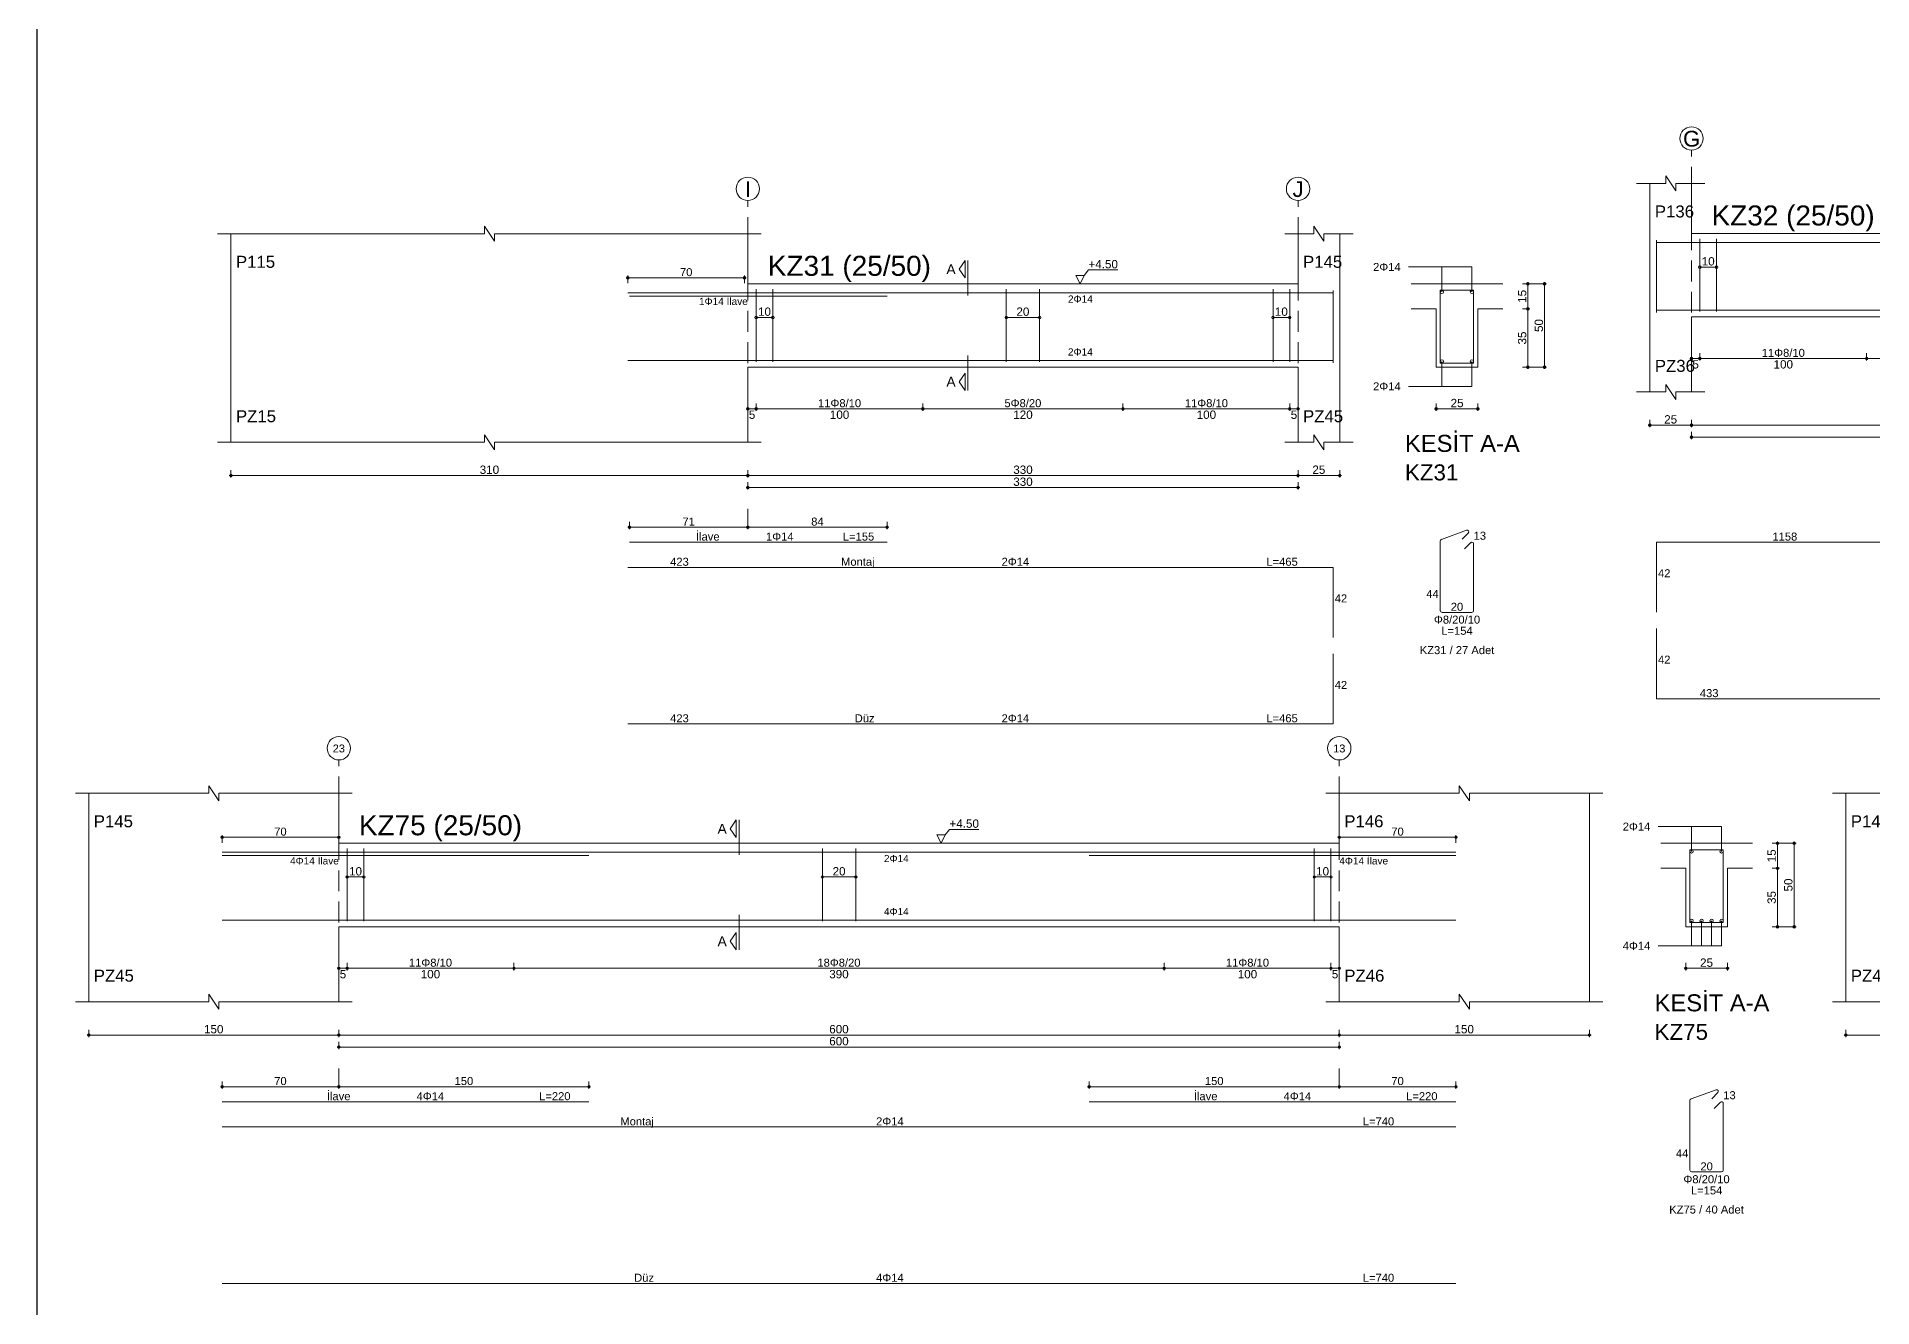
# Model space of a CAD drawing. Header units: millimetres. Extents: x 2232 to 85269, y -3593 to 5869.
# Drawn here: x 18641 to 20292, y -2585 to -1442 of the extents above; entities that cross this region are included whole.
import ezdxf

# ---------------------------------------------------------------- set-up
doc = ezdxf.new("R2010")
doc.units = ezdxf.units.MM
doc.linetypes.add('DASHDOT2', pattern=[12.7, 6.35, -3.175, 0, -3.175])
doc.linetypes.add('DASHED4', pattern=[18.75, 12.5, -6.25])
doc.layers.add('aks', color=251, linetype='DASHDOT2', lineweight=35)
for name, color, linetype in [('Donatı Topl. Uzun. Yazısı', 7, 'Continuous'), ('Donatı Uz. Yazısı', 7, 'Continuous'), ('Donatı Yazısı', 7, 'Continuous'), ('Donatı Çizgisi', 7, 'Continuous'), ('Kiriş', 7, 'Continuous'), ('Standart', 7, 'Continuous'), ('Ölçülendirme', 7, 'Continuous')]:
    doc.layers.add(name, color=color, linetype=linetype)
doc.styles.add('arial_1_18', font='arial.ttf', dxfattribs={"height": 0.2})

# ---------------------------------------------------------------- blocks, each defined once
blk = doc.blocks.new('IDE212Entity7294')
at = {"layer": 'aks', "color": 30, "linetype": 'DASHED4', "lineweight": 5}
for points in [[(19129.5, 2016.8), (19129.5, 2151.8)], [(19459.5, 2016.8), (19459.5, 2151.8)], [(19129.5, 1955.8), (19129.5, 1966.8)]]:
    blk.add_lwpolyline(points, dxfattribs=at)
at = {"layer": 'aks', "color": 1, "linetype": 'Continuous', "lineweight": 5}
for centre in [(19129.5, 2158.8), (19459.5, 2158.8)]:
    blk.add_circle(centre, 7, dxfattribs=at)
at = {"layer": 'Donatı Çizgisi', "color": 5, "linetype": 'Continuous', "lineweight": 5}
for points in [[(19057.5, 2096.4), (19480.5, 2096.4)], [(19058.5, 2094.4), (19213, 2094.4)], [(19134.5, 2055), (19134.5, 2098.6)], [(19144.5, 2055), (19144.5, 2098.6)], [(19284.5, 2055), (19284.5, 2098.6)], [(19304.5, 2055), (19304.5, 2098.6)], [(19444.5, 2055), (19444.5, 2098.6)], [(19454.5, 2055), (19454.5, 2098.6)], [(19480.5, 2054.4), (19480.5, 2097.8)], [(19544.8, 2054.3), (19544.8, 2097.9)], [(19544.8, 2097.9), (19564.8, 2097.9)], [(19564.8, 2054.3), (19564.8, 2097.9)], [(19057.5, 2055.8), (19480.5, 2055.8)], [(19544.8, 2054.3), (19564.8, 2054.3)], [(19545.5, 1948.5), (19560.5, 1954)], [(19558, 1948.7), (19561.6, 1952.3)], [(19058.5, 1946.8), (19213, 1946.8)], [(19544.8, 1905.7), (19544.8, 1947.6)], [(19559.3, 1942.8), (19563.1, 1946.6)], [(19564.8, 1905.7), (19564.8, 1945.8)], [(19057.5, 1931.7), (19480.5, 1931.7)], [(19480.5, 1889.7), (19480.5, 1931.7)], [(19545.9, 1904.7), (19563.8, 1904.7)], [(19480.5, 1837.8), (19480.5, 1879.9)], [(19057.5, 1837.8), (19480.5, 1837.8)]]:
    blk.add_lwpolyline(points, dxfattribs=at)
for centre in [(19545.8, 2096.9), (19563.8, 2096.9), (19545.8, 2055.3), (19563.8, 2055.3)]:
    blk.add_circle(centre, 1, dxfattribs=at)
for centre, start, end in [((19560.9, 1953), 315, 110), ((19545.9, 1947.6), 110, 180), ((19563.8, 1945.8), 0, 135), ((19545.9, 1905.7), 180, 270), ((19563.8, 1905.7), 270, 0)]:
    blk.add_arc(centre, 1.02, start, end, dxfattribs=at)
at = {"layer": 'Kiriş', "color": 1, "linetype": 'Continuous', "lineweight": 5}
for points in [[(18971.5, 2131.8), (18971.5, 2136.3)], [(18977.5, 2127.3), (18971.5, 2136.3)], [(19469, 2131.8), (19469, 2136.3)], [(19475, 2127.3), (19469, 2136.3)], [(18811.5, 2131.8), (18971.5, 2131.8)], [(18819.5, 2006.8), (18819.5, 2131.8)], [(18977.5, 2127.3), (18977.5, 2131.8)], [(18977.5, 2131.8), (19137.5, 2131.8)], [(19129.5, 2101.8), (19129.5, 2131.8)], [(19451.5, 2131.8), (19469, 2131.8)], [(19459.5, 2101.8), (19459.5, 2131.8)], [(19475, 2131.8), (19492.5, 2131.8)], [(19475, 2127.3), (19475, 2131.8)], [(19484.5, 2006.8), (19484.5, 2131.8)], [(19129.5, 2101.8), (19459.5, 2101.8)], [(19527.3, 2101.8), (19582.3, 2101.8)], [(19527.3, 2086.8), (19542.3, 2086.8)], [(19542.3, 2051.8), (19542.3, 2086.8)], [(19567.3, 2086.8), (19582.3, 2086.8)], [(19567.3, 2051.8), (19567.3, 2086.8)], [(19129.5, 2051.8), (19459.5, 2051.8)], [(19129.5, 2006.8), (19129.5, 2051.8)], [(19459.5, 2006.8), (19459.5, 2051.8)], [(19542.3, 2051.8), (19567.3, 2051.8)], [(18811.5, 2006.8), (18971.5, 2006.8)], [(18977.5, 2002.3), (18971.5, 2011.3)], [(18971.5, 2006.8), (18971.5, 2011.3)], [(18977.5, 2006.8), (19137.5, 2006.8)], [(18977.5, 2002.3), (18977.5, 2006.8)], [(19451.5, 2006.8), (19469, 2006.8)], [(19475, 2002.3), (19469, 2011.3)], [(19469, 2006.8), (19469, 2011.3)], [(19475, 2006.8), (19492.5, 2006.8)], [(19475, 2002.3), (19475, 2006.8)]]:
    blk.add_lwpolyline(points, dxfattribs=at)
at = {"layer": 'Ölçülendirme', "color": 1, "linetype": 'Continuous', "lineweight": 5}
for points in [[(19256.3, 2110.6), (19259.8, 2115.8)], [(19259.8, 2105.3), (19259.8, 2115.8)], [(19261.5, 2094.8), (19261.5, 2115.8)], [(19056.5, 2105.4), (19128.5, 2105.4)], [(19057.5, 2102.2), (19057.5, 2106.7)], [(19127.5, 2102.2), (19127.5, 2106.7)], [(19259.8, 2105.3), (19256.3, 2110.6)], [(19328.8, 2101.8), (19326.3, 2106.8)], [(19326.3, 2106.8), (19331.3, 2106.8)], [(19331.3, 2106.8), (19328.8, 2101.8)], [(19331.3, 2106.8), (19333.8, 2110.1)], [(19333.8, 2110.1), (19351.4, 2110.1)], [(19525.8, 2111.9), (19563.8, 2111.9)], [(19545.8, 2096.9), (19545.8, 2111.9)], [(19563.8, 2096.9), (19563.8, 2111.9)], [(19597.3, 2050.8), (19597.3, 2102.8)], [(19607.3, 2050.8), (19607.3, 2102.8)], [(19328.8, 2101.8), (19328.8, 2101.8)], [(19594.1, 2101.8), (19608.6, 2101.8)], [(19134.5, 2081.6), (19144.5, 2081.6)], [(19284.5, 2081.6), (19304.5, 2081.6)], [(19444.5, 2081.6), (19454.5, 2081.6)], [(19594.1, 2086.8), (19598.6, 2086.8)], [(19261.5, 2037.8), (19261.5, 2058.8)], [(19256.3, 2043.1), (19259.8, 2048.3)], [(19259.8, 2037.8), (19259.8, 2048.3)], [(19545.8, 2040.3), (19545.8, 2055.3)], [(19563.8, 2040.3), (19563.8, 2055.3)], [(19594.1, 2051.8), (19608.6, 2051.8)], [(19259.8, 2037.8), (19256.3, 2043.1)], [(19525.8, 2040.3), (19563.8, 2040.3)], [(19128.5, 2026.8), (19460.5, 2026.8)], [(19129.5, 2025.6), (19129.5, 2030.1)], [(19134.5, 2025.6), (19134.5, 2030.1)], [(19234.5, 2025.6), (19234.5, 2030.1)], [(19354.5, 2025.6), (19354.5, 2030.1)], [(19454.5, 2025.6), (19454.5, 2030.1)], [(19459.5, 2025.6), (19459.5, 2030.1)], [(19541.3, 2026.8), (19568.3, 2026.8)], [(19542.3, 2025.6), (19542.3, 2030.1)], [(19567.3, 2025.6), (19567.3, 2030.1)], [(18818.5, 1986.8), (19485.5, 1986.8)], [(18819.5, 1985.6), (18819.5, 1990.1)], [(19129.5, 1985.6), (19129.5, 1990.1)], [(19129.5, 1978.4), (19129.5, 1982.9)], [(19459.5, 1985.6), (19459.5, 1990.1)], [(19459.5, 1978.4), (19459.5, 1982.9)], [(19484.5, 1985.6), (19484.5, 1990.1)], [(19128.5, 1979.6), (19460.5, 1979.6)], [(19057.5, 1955.8), (19130.5, 1955.8)], [(19058.5, 1954.6), (19058.5, 1959.1)], [(19128.5, 1955.8), (19214, 1955.8)], [(19129.5, 1954.6), (19129.5, 1959.1)], [(19129.5, 1954.6), (19129.5, 1959.1)], [(19213, 1954.6), (19213, 1959.1)]]:
    blk.add_lwpolyline(points, dxfattribs=at)
for centre in [(19057.5, 2105.4), (19127.5, 2105.4), (19597.3, 2101.8), (19607.3, 2101.8), (19134.5, 2081.6), (19144.5, 2081.6), (19284.5, 2081.6), (19304.5, 2081.6), (19444.5, 2081.6), (19454.5, 2081.6), (19597.3, 2086.8), (19597.3, 2051.8), (19607.3, 2051.8), (19129.5, 2026.8), (19134.5, 2026.8), (19134.5, 2026.8), (19234.5, 2026.8), (19234.5, 2026.8), (19354.5, 2026.8), (19354.5, 2026.8), (19454.5, 2026.8), (19454.5, 2026.8), (19459.5, 2026.8), (19542.3, 2026.8), (19567.3, 2026.8), (18819.5, 1986.8), (19129.5, 1986.8), (19129.5, 1986.8), (19459.5, 1986.8), (19459.5, 1986.8), (19484.5, 1986.8), (19129.5, 1979.6), (19459.5, 1979.6), (19058.5, 1955.8), (19129.5, 1955.8), (19129.5, 1955.8), (19213, 1955.8)]:
    blk.add_circle(centre, 0.75, dxfattribs=at)
at = {"layer": 'aks', "color": 1, "linetype": 'Continuous', "lineweight": 5, "style": 'arial_1_18'}
for s, p in [('I', (19127.7, 2153.9)), ('J', (19456.2, 2153.9))]:
    blk.add_text(s, height=9.45, dxfattribs=at).set_placement(p)
at = {"layer": 'Donatı Topl. Uzun. Yazısı', "color": 1, "linetype": 'Continuous', "lineweight": 5, "style": 'arial_1_18'}
for s, p in [('L=155', (19186.5, 1947.8)), ('L=465', (19440.5, 1932.7)), ('L=154', (19545.4, 1891.3)), ('L=465', (19440.5, 1838.8))]:
    blk.add_text(s, height=4.8, dxfattribs=at).set_placement(p)
at = {"layer": 'Donatı Uz. Yazısı', "color": 1, "linetype": 'Continuous', "lineweight": 5, "style": 'arial_1_18'}
for s, p in [('13', (19564.8, 1948.3)), ('423', (19082.9, 1932.7)), ('44', (19536.4, 1913.4)), ('42', (19481.5, 1910.7)), ('20', (19551.1, 1905.7)), ('42', (19481.5, 1858.8)), ('423', (19082.9, 1838.8))]:
    blk.add_text(s, height=4.8, dxfattribs=at).set_placement(p)
at = {"layer": 'Donatı Yazısı', "color": 5, "linetype": 'Continuous', "lineweight": 5, "style": 'arial_1_18'}
for s, height, p in [('2Φ14', 4.8, (19504.5, 2109.5)), ('1Φ14 İlave', 4.32, (19100.2, 2089.1)), ('2Φ14', 4.8, (19504.5, 2037.9)), ('1Φ14', 4.8, (19140.4, 1947.8)), ('2Φ14', 4.8, (19281.7, 1932.7)), ('Φ8/20/10', 4.8, (19541, 1898)), ('KZ31 / 27 Adet', 4.8, (19532.5, 1879.7)), ('2Φ14', 4.8, (19281.7, 1838.8))]:
    blk.add_text(s, height=height, dxfattribs=at).set_placement(p)
for p in [(19321.5, 2090.5), (19321.5, 2058.8)]:
    blk.add_text('2Φ14', height=4.32, rotation=360, dxfattribs=at).set_placement(p)
at = {"layer": 'Donatı Yazısı', "color": 1, "linetype": 'Continuous', "lineweight": 5, "style": 'arial_1_18'}
for s, p in [('İlave', (19098.4, 1947.8)), ('Montaj', (19185.4, 1932.7)), ('Düz', (19193.6, 1838.8))]:
    blk.add_text(s, height=4.8, dxfattribs=at).set_placement(p)
at = {"layer": 'Kiriş', "color": 1, "linetype": 'Continuous', "lineweight": 5, "style": 'arial_1_18'}
for s, height, p in [('P115', 7.2, (18822.5, 2111.4)), ('KZ31 (25/50)', 12, (19141.5, 2106.6)), ('P145', 7.2, (19462.5, 2111.4)), ('PZ15', 7.2, (18822.5, 2018.8)), ('PZ45', 7.2, (19462.5, 2018.8)), ('KESİT A-A', 10.2, (19523.6, 2001)), ('KZ31', 9.6, (19523.6, 1983.9))]:
    blk.add_text(s, height=height, dxfattribs=at).set_placement(p)
at = {"layer": 'Ölçülendirme', "color": 1, "linetype": 'Continuous', "lineweight": 5, "style": 'arial_1_18'}
for s, height, p in [('+4.50', 5, (19333.8, 2111.1)), ('70', 4.8, (19088.8, 2106.4)), ('A', 5.95, (19248.6, 2107.6)), ('A', 5.95, (19248.6, 2040.1)), ('5', 5, (19130.1, 2020.8)), ('100', 5, (19178.7, 2020.8)), ('120', 5, (19288.7, 2020.8)), ('100', 5, (19398.7, 2020.8)), ('5', 5, (19455.1, 2020.8)), ('25', 5, (19551, 2027.8)), ('310', 5, (18968.7, 1987.8)), ('330', 5, (19288.7, 1987.8)), ('25', 5, (19468.1, 1987.8)), ('330', 5, (19288.7, 1980.6))]:
    blk.add_text(s, height=height, dxfattribs=at).set_placement(p)
for s, rotation, p in [('15', 90, (19596.4, 2090.4)), ('10', 360, (19135.6, 2082.6)), ('20', 360, (19290.6, 2082.6)), ('10', 360, (19445.6, 2082.6)), ('35', 90, (19596.4, 2065.4)), ('50', 90, (19606.4, 2072.9))]:
    blk.add_text(s, height=5, rotation=rotation, dxfattribs=at).set_placement(p)
at = {"layer": 'Ölçülendirme', "color": 5, "linetype": 'Continuous', "lineweight": 5, "style": 'arial_1_18'}
for s, p in [('11Φ8/10', (19171.6, 2027.8)), ('5Φ8/20', (19283.4, 2027.8)), ('11Φ8/10', (19391.6, 2027.8)), ('71', (19090.3, 1956.8)), ('84', (19167.5, 1956.8))]:
    blk.add_text(s, height=4.8, dxfattribs=at).set_placement(p)
blk = doc.blocks.new('IDE212Entity7295')
at = {"layer": 'aks', "color": 30, "linetype": 'DASHED4', "lineweight": 5}
blk.add_lwpolyline([(19695.5, 2047), (19695.5, 2182)], dxfattribs=at)
at = {"layer": 'aks', "color": 1, "linetype": 'Continuous', "lineweight": 5}
blk.add_circle((19695.5, 2189), 7, dxfattribs=at)
at = {"layer": 'Donatı Çizgisi', "color": 5, "linetype": 'Continuous', "lineweight": 5}
for points in [[(19674.5, 2084.6), (19674.5, 2128)], [(19674.5, 2126.6), (21491.5, 2126.6)], [(19700.5, 2085.2), (19700.5, 2128.8)], [(19710.5, 2085.2), (19710.5, 2128.8)], [(19674.5, 2086), (21491.5, 2086)], [(19674.5, 1904.8), (19674.5, 1946.8)], [(19674.5, 1946.8), (20832.5, 1946.8)], [(19674.5, 1852.9), (19674.5, 1895)], [(19674.5, 1852.9), (20107.5, 1852.9)]]:
    blk.add_lwpolyline(points, dxfattribs=at)
at = {"layer": 'Kiriş', "color": 1, "linetype": 'Continuous', "lineweight": 5}
for points in [[(19662.5, 2162), (19680, 2162)], [(19670.5, 2037), (19670.5, 2162)], [(19680, 2162), (19680, 2166.5)], [(19686, 2157.5), (19680, 2166.5)], [(19686, 2157.5), (19686, 2162)], [(19686, 2162), (19703.5, 2162)], [(19695.5, 2132), (19695.5, 2162)], [(19695.5, 2132), (20035.5, 2132)], [(19695.5, 2082), (20035.5, 2082)], [(19695.5, 2037), (19695.5, 2082)], [(19662.5, 2037), (19680, 2037)], [(19686, 2032.5), (19680, 2041.5)], [(19680, 2037), (19680, 2041.5)], [(19686, 2037), (19703.5, 2037)], [(19686, 2032.5), (19686, 2037)]]:
    blk.add_lwpolyline(points, dxfattribs=at)
at = {"layer": 'Ölçülendirme', "color": 1, "linetype": 'Continuous', "lineweight": 5}
for points in [[(19700.5, 2111.8), (19710.5, 2111.8)], [(19695.5, 2055.8), (19695.5, 2060.3)], [(19700.5, 2055.8), (19700.5, 2060.3)], [(19800.5, 2055.8), (19800.5, 2060.3)], [(19694.5, 2057), (20036.5, 2057)], [(19669.5, 2017), (21496.5, 2017)], [(19670.5, 2015.8), (19670.5, 2020.3)], [(19695.5, 2015.8), (19695.5, 2020.3)], [(19694.5, 2009.8), (21496.5, 2009.8)], [(19695.5, 2008.6), (19695.5, 2013.1)]]:
    blk.add_lwpolyline(points, dxfattribs=at)
for centre in [(19700.5, 2111.8), (19710.5, 2111.8), (19695.5, 2057), (19700.5, 2057), (19700.5, 2057), (19800.5, 2057), (19800.5, 2057), (19670.5, 2017), (19695.5, 2017), (19695.5, 2017), (19695.5, 2009.8)]:
    blk.add_circle(centre, 0.75, dxfattribs=at)
at = {"layer": 'aks', "color": 1, "linetype": 'Continuous', "lineweight": 5, "style": 'arial_1_18'}
blk.add_text('G', height=9.45, dxfattribs=at).set_placement((19690.4, 2184.1))
at = {"layer": 'Donatı Uz. Yazısı', "color": 1, "linetype": 'Continuous', "lineweight": 5, "style": 'arial_1_18'}
for s, p in [('1158', (19744, 1947.8)), ('42', (19675.4, 1925.8)), ('42', (19675.4, 1874)), ('433', (19700.5, 1853.9))]:
    blk.add_text(s, height=4.8, dxfattribs=at).set_placement(p)
at = {"layer": 'Kiriş', "color": 1, "linetype": 'Continuous', "lineweight": 5, "style": 'arial_1_18'}
for s, height, p in [('P136', 7.2, (19673.5, 2141.6)), ('KZ32 (25/50)', 12, (19707.5, 2136.8)), ('PZ36', 7.2, (19673.5, 2049))]:
    blk.add_text(s, height=height, dxfattribs=at).set_placement(p)
at = {"layer": 'Ölçülendirme', "color": 1, "linetype": 'Continuous', "lineweight": 5, "style": 'arial_1_18'}
blk.add_text('10', height=5, rotation=360, dxfattribs=at).set_placement((19701.6, 2112.8))
at = {"layer": 'Ölçülendirme', "color": 5, "linetype": 'Continuous', "lineweight": 5, "style": 'arial_1_18'}
blk.add_text('11Φ8/10', height=4.8, dxfattribs=at).set_placement((19737.6, 2058))
at = {"layer": 'Ölçülendirme', "color": 1, "linetype": 'Continuous', "lineweight": 5, "style": 'arial_1_18'}
for s, p in [('5', (19696, 2051)), ('100', (19744.7, 2051)), ('25', (19679.1, 2018))]:
    blk.add_text(s, height=5, dxfattribs=at).set_placement(p)
blk = doc.blocks.new('IDE212Entity7326')
at = {"layer": 'aks', "color": 30, "linetype": 'DASHED4', "lineweight": 5}
for points in [[(19516.3, 1648.7), (19516.3, 1783.7)], [(20116.3, 1648.7), (20116.3, 1783.7)], [(19516.3, 1587.7), (19516.3, 1598.7)], [(20116.3, 1587.7), (20116.3, 1598.7)]]:
    blk.add_lwpolyline(points, dxfattribs=at)
at = {"layer": 'aks', "color": 1, "linetype": 'Continuous', "lineweight": 5}
for centre in [(19516.3, 1790.7), (20116.3, 1790.7)]:
    blk.add_circle(centre, 7, dxfattribs=at)
at = {"layer": 'Donatı Çizgisi', "color": 5, "linetype": 'Continuous', "lineweight": 5}
for points in [[(19521.3, 1686.9), (19521.3, 1730.5)], [(19531.3, 1686.9), (19531.3, 1730.5)], [(19806.3, 1686.9), (19806.3, 1730.5)], [(19826.3, 1686.9), (19826.3, 1730.5)], [(20101.3, 1686.9), (20101.3, 1730.5)], [(20111.3, 1686.9), (20111.3, 1730.5)], [(20326.6, 1686.2), (20326.6, 1729.8)], [(20326.6, 1729.8), (20346.6, 1729.8)], [(20346.6, 1686.2), (20346.6, 1729.8)], [(19446.3, 1728.3), (20186.3, 1728.3)], [(19446.3, 1726.3), (19666.3, 1726.3)], [(19966.3, 1726.3), (20186.3, 1726.3)], [(19446.3, 1687.6), (20186.3, 1687.6)], [(20326.6, 1686.2), (20346.6, 1686.2)], [(20327.3, 1580.4), (20342.3, 1585.9)], [(19446.3, 1578.7), (19666.3, 1578.7)], [(19966.3, 1578.7), (20186.3, 1578.7)], [(20326.6, 1537.6), (20326.6, 1579.4)], [(20339.7, 1580.5), (20343.4, 1584.2)], [(20341.1, 1574.6), (20344.9, 1578.4)], [(20346.6, 1537.6), (20346.6, 1577.7)], [(19446.3, 1563.6), (20186.3, 1563.6)], [(20327.6, 1536.6), (20345.6, 1536.6)], [(19446.3, 1469.7), (20186.3, 1469.7)]]:
    blk.add_lwpolyline(points, dxfattribs=at)
for centre in [(20327.6, 1728.8), (20345.6, 1728.8), (20327.6, 1687.2), (20333.6, 1687.2), (20339.6, 1687.2), (20345.6, 1687.2)]:
    blk.add_circle(centre, 1, dxfattribs=at)
for centre, start, end in [((20342.6, 1584.9), 315, 110), ((20327.6, 1579.4), 110, 180), ((20345.6, 1577.7), 0, 135), ((20327.6, 1537.6), 180, 270), ((20345.6, 1537.6), 270, 0)]:
    blk.add_arc(centre, 1.02, start, end, dxfattribs=at)
at = {"layer": 'Kiriş', "color": 1, "linetype": 'Continuous', "lineweight": 5}
for points in [[(19358.3, 1763.7), (19438.3, 1763.7)], [(19366.3, 1638.7), (19366.3, 1763.7)], [(19438.3, 1763.7), (19438.3, 1768.2)], [(19444.3, 1759.2), (19438.3, 1768.2)], [(19444.3, 1759.2), (19444.3, 1763.7)], [(19444.3, 1763.7), (19524.3, 1763.7)], [(19516.3, 1733.7), (19516.3, 1763.7)], [(20108.3, 1763.7), (20188.3, 1763.7)], [(20116.3, 1733.7), (20116.3, 1763.7)], [(20188.3, 1763.7), (20188.3, 1768.2)], [(20194.3, 1759.2), (20188.3, 1768.2)], [(20194.3, 1763.7), (20274.3, 1763.7)], [(20194.3, 1759.2), (20194.3, 1763.7)], [(20266.3, 1638.7), (20266.3, 1763.7)], [(19516.3, 1733.7), (20116.3, 1733.7)], [(20309.1, 1733.7), (20364.1, 1733.7)], [(20309.1, 1718.7), (20324.1, 1718.7)], [(20324.1, 1683.6), (20324.1, 1718.7)], [(20349.1, 1718.7), (20364.1, 1718.7)], [(20349.1, 1683.6), (20349.1, 1718.7)], [(19516.3, 1683.6), (20116.3, 1683.6)], [(19516.3, 1638.7), (19516.3, 1683.6)], [(20116.3, 1638.7), (20116.3, 1683.6)], [(20324.1, 1683.6), (20349.1, 1683.6)], [(19444.3, 1634.2), (19438.3, 1643.2)], [(19438.3, 1638.7), (19438.3, 1643.2)], [(20194.3, 1634.2), (20188.3, 1643.2)], [(20188.3, 1638.7), (20188.3, 1643.2)], [(19358.3, 1638.7), (19438.3, 1638.7)], [(19444.3, 1638.7), (19524.3, 1638.7)], [(19444.3, 1634.2), (19444.3, 1638.7)], [(20108.3, 1638.7), (20188.3, 1638.7)], [(20194.3, 1638.7), (20274.3, 1638.7)], [(20194.3, 1634.2), (20194.3, 1638.7)]]:
    blk.add_lwpolyline(points, dxfattribs=at)
at = {"layer": 'Ölçülendirme', "color": 1, "linetype": 'Continuous', "lineweight": 5}
for points in [[(19751, 1742.4), (19754.5, 1747.7)], [(19754.5, 1737.2), (19751, 1742.4)], [(19754.5, 1737.2), (19754.5, 1747.7)], [(19756.3, 1726.7), (19756.3, 1747.7)], [(19880, 1738.7), (19882.5, 1742)], [(19882.5, 1742), (19900.2, 1742)], [(20307.6, 1743.8), (20345.6, 1743.8)], [(20327.6, 1728.8), (20327.6, 1743.8)], [(20345.6, 1728.8), (20345.6, 1743.8)], [(19445.3, 1737.3), (19517.3, 1737.3)], [(19446.3, 1734), (19446.3, 1738.5)], [(19516.3, 1734), (19516.3, 1738.5)], [(19877.5, 1733.7), (19875, 1738.7)], [(19875, 1738.7), (19880, 1738.7)], [(19880, 1738.7), (19877.5, 1733.7)], [(19877.5, 1733.7), (19877.5, 1733.7)], [(20115.3, 1737.3), (20187.3, 1737.3)], [(20116.3, 1734), (20116.3, 1738.5)], [(20186.3, 1734), (20186.3, 1738.5)], [(20375.9, 1733.7), (20390.4, 1733.7)], [(20379.1, 1682.7), (20379.1, 1734.7)], [(20389.1, 1682.7), (20389.1, 1734.7)], [(20375.9, 1718.7), (20380.4, 1718.7)], [(19521.3, 1713.5), (19531.3, 1713.5)], [(19806.3, 1713.5), (19826.3, 1713.5)], [(20101.3, 1713.5), (20111.3, 1713.5)], [(19756.3, 1669.7), (19756.3, 1690.7)], [(20327.6, 1672.2), (20327.6, 1687.2)], [(20333.6, 1672.2), (20333.6, 1687.2)], [(20339.6, 1672.2), (20339.6, 1687.2)], [(20345.6, 1672.2), (20345.6, 1687.2)], [(19751, 1674.9), (19754.5, 1680.2)], [(19754.5, 1669.7), (19751, 1674.9)], [(19754.5, 1669.7), (19754.5, 1680.2)], [(20375.9, 1683.6), (20390.4, 1683.6)], [(20307.6, 1672.2), (20345.6, 1672.2)], [(19515.3, 1658.7), (20117.3, 1658.7)], [(19516.3, 1657.4), (19516.3, 1661.9)], [(19521.3, 1657.4), (19521.3, 1661.9)], [(19621.3, 1657.4), (19621.3, 1661.9)], [(20011.3, 1657.4), (20011.3, 1661.9)], [(20111.3, 1657.4), (20111.3, 1661.9)], [(20116.3, 1657.4), (20116.3, 1661.9)], [(20323.1, 1658.7), (20350.1, 1658.7)], [(20324.1, 1657.4), (20324.1, 1661.9)], [(20349.1, 1657.4), (20349.1, 1661.9)], [(19365.3, 1618.7), (20267.3, 1618.7)], [(19366.3, 1617.4), (19366.3, 1621.9)], [(19516.3, 1617.4), (19516.3, 1621.9)], [(20116.3, 1617.4), (20116.3, 1621.9)], [(20266.3, 1617.4), (20266.3, 1621.9)], [(19515.3, 1611.5), (20117.3, 1611.5)], [(19516.3, 1610.2), (19516.3, 1614.7)], [(20116.3, 1610.2), (20116.3, 1614.7)], [(19445.3, 1587.7), (19517.3, 1587.7)], [(19446.3, 1586.4), (19446.3, 1590.9)], [(19515.3, 1587.7), (19667.3, 1587.7)], [(19516.3, 1586.4), (19516.3, 1590.9)], [(19516.3, 1586.4), (19516.3, 1590.9)], [(19666.3, 1586.4), (19666.3, 1590.9)], [(19965.3, 1587.7), (20117.3, 1587.7)], [(19966.3, 1586.4), (19966.3, 1590.9)], [(20115.3, 1587.7), (20187.3, 1587.7)], [(20116.3, 1586.4), (20116.3, 1590.9)], [(20116.3, 1586.4), (20116.3, 1590.9)], [(20186.3, 1586.4), (20186.3, 1590.9)]]:
    blk.add_lwpolyline(points, dxfattribs=at)
for centre in [(19446.3, 1737.3), (19516.3, 1737.3), (20116.3, 1737.3), (20186.3, 1737.3), (20379.1, 1733.7), (20389.1, 1733.7), (20379.1, 1718.7), (19521.3, 1713.5), (19531.3, 1713.5), (19806.3, 1713.5), (19826.3, 1713.5), (20101.3, 1713.5), (20111.3, 1713.5), (20379.1, 1683.6), (20389.1, 1683.6), (19516.3, 1658.7), (19521.3, 1658.7), (19521.3, 1658.7), (19621.3, 1658.7), (19621.3, 1658.7), (20011.3, 1658.7), (20011.3, 1658.7), (20111.3, 1658.7), (20111.3, 1658.7), (20116.3, 1658.7), (20324.1, 1658.7), (20349.1, 1658.7), (19366.3, 1618.7), (19516.3, 1618.7), (19516.3, 1618.7), (20116.3, 1618.7), (20116.3, 1618.7), (20266.3, 1618.7), (19516.3, 1611.5), (20116.3, 1611.5), (19446.3, 1587.7), (19516.3, 1587.7), (19516.3, 1587.7), (19666.3, 1587.7), (19966.3, 1587.7), (20116.3, 1587.7), (20116.3, 1587.7), (20186.3, 1587.7)]:
    blk.add_circle(centre, 0.75, dxfattribs=at)
at = {"layer": 'aks', "color": 1, "linetype": 'Continuous', "lineweight": 5, "style": 'arial_1_18'}
for s, p in [('23', (19512.6, 1788.2)), ('13', (20112.6, 1788.2))]:
    blk.add_text(s, height=4.73, dxfattribs=at).set_placement(p)
at = {"layer": 'Donatı Topl. Uzun. Yazısı', "color": 1, "linetype": 'Continuous', "lineweight": 5, "style": 'arial_1_18'}
for s, p in [('L=220', (19636.4, 1579.6)), ('L=220', (20156.4, 1579.6)), ('L=740', (20130.4, 1564.5)), ('L=154', (20327.2, 1523.1)), ('L=740', (20130.4, 1470.7))]:
    blk.add_text(s, height=4.8, dxfattribs=at).set_placement(p)
at = {"layer": 'Donatı Uz. Yazısı', "color": 1, "linetype": 'Continuous', "lineweight": 5, "style": 'arial_1_18'}
for s, p in [('13', (20346.6, 1580.2)), ('44', (20318.2, 1545.3)), ('20', (20332.9, 1537.5))]:
    blk.add_text(s, height=4.8, dxfattribs=at).set_placement(p)
at = {"layer": 'Donatı Yazısı', "color": 5, "linetype": 'Continuous', "lineweight": 5, "style": 'arial_1_18'}
for s, height, p in [('2Φ14', 4.8, (20286.3, 1741.3)), ('4Φ14 İlave', 4.32, (19487, 1721)), ('4Φ14 İlave', 4.32, (20116.3, 1721)), ('4Φ14', 4.8, (20286.3, 1669.8)), ('4Φ14', 4.8, (19562.9, 1579.6)), ('4Φ14', 4.8, (20082.9, 1579.6)), ('2Φ14', 4.8, (19838.5, 1564.5)), ('Φ8/20/10', 4.8, (20322.7, 1529.8)), ('KZ75 / 40 Adet', 4.8, (20314.2, 1511.6)), ('4Φ14', 4.8, (19838.5, 1470.7))]:
    blk.add_text(s, height=height, dxfattribs=at).set_placement(p)
for s, p in [('2Φ14', (19843.2, 1722.4)), ('4Φ14', (19843.2, 1690.6))]:
    blk.add_text(s, height=4.32, rotation=360, dxfattribs=at).set_placement(p)
at = {"layer": 'Donatı Yazısı', "color": 1, "linetype": 'Continuous', "lineweight": 5, "style": 'arial_1_18'}
for s, p in [('İlave', (19509.1, 1579.6)), ('İlave', (20029.1, 1579.6)), ('Montaj', (19685.1, 1564.5)), ('Düz', (19693.4, 1470.7))]:
    blk.add_text(s, height=4.8, dxfattribs=at).set_placement(p)
at = {"layer": 'Kiriş', "color": 1, "linetype": 'Continuous', "lineweight": 5, "style": 'arial_1_18'}
for s, height, p in [('P145', 7.2, (19369.3, 1743.3)), ('KZ75 (25/50)', 12, (19528.3, 1738.5)), ('P146', 7.2, (20119.3, 1743.3)), ('PZ45', 7.2, (19369.3, 1650.7)), ('PZ46', 7.2, (20119.3, 1650.7)), ('KESİT A-A', 10.2, (20305.4, 1632.9)), ('KZ75', 9.6, (20305.4, 1615.8))]:
    blk.add_text(s, height=height, dxfattribs=at).set_placement(p)
at = {"layer": 'Ölçülendirme', "color": 1, "linetype": 'Continuous', "lineweight": 5, "style": 'arial_1_18'}
for s, height, p in [('70', 4.8, (19477.5, 1738.3)), ('A', 5.95, (19743.4, 1739.4)), ('+4.50', 5, (19882.5, 1743)), ('70', 4.8, (20147.5, 1738.3)), ('A', 5.95, (19743.4, 1671.9)), ('25', 5, (20332.7, 1659.6)), ('5', 5, (19516.8, 1652.7)), ('100', 5, (19565.4, 1652.7)), ('390', 5, (19810.4, 1652.7)), ('100', 5, (20055.4, 1652.7)), ('5', 5, (20111.8, 1652.7)), ('150', 5, (19435.4, 1619.7)), ('600', 5, (19810.4, 1619.7)), ('150', 5, (20185.4, 1619.7)), ('600', 5, (19810.4, 1612.5))]:
    blk.add_text(s, height=height, dxfattribs=at).set_placement(p)
for s, rotation, p in [('15', 90, (20378.1, 1722.3)), ('10', 360, (19522.4, 1714.4)), ('20', 360, (19812.4, 1714.4)), ('10', 360, (20102.4, 1714.4)), ('50', 90, (20388.1, 1704.8)), ('35', 90, (20378.1, 1697.3))]:
    blk.add_text(s, height=5, rotation=rotation, dxfattribs=at).set_placement(p)
at = {"layer": 'Ölçülendirme', "color": 5, "linetype": 'Continuous', "lineweight": 5, "style": 'arial_1_18'}
for s, p in [('11Φ8/10', (19558.3, 1659.7)), ('18Φ8/20', (19803.3, 1659.7)), ('11Φ8/10', (20048.3, 1659.7)), ('70', (19477.5, 1588.7)), ('150', (19585.7, 1588.7)), ('150', (20035.7, 1588.7)), ('70', (20147.5, 1588.7))]:
    blk.add_text(s, height=4.8, dxfattribs=at).set_placement(p)
blk = doc.blocks.new('IDE212Entity7327')
at = {"layer": 'aks', "color": 30, "linetype": 'DASHED4', "lineweight": 5}
for points in [[(20570.1, 1648.7), (20570.1, 1783.7)], [(20875.1, 1648.7), (20875.1, 1783.7)], [(20570.1, 1587.7), (20570.1, 1598.7)]]:
    blk.add_lwpolyline(points, dxfattribs=at)
at = {"layer": 'aks', "color": 1, "linetype": 'Continuous', "lineweight": 5}
for centre in [(20570.1, 1790.7), (20875.1, 1790.7)]:
    blk.add_circle(centre, 7, dxfattribs=at)
at = {"layer": 'Donatı Çizgisi', "color": 5, "linetype": 'Continuous', "lineweight": 5}
for points in [[(20575.1, 1686.9), (20575.1, 1730.5)], [(20585.1, 1686.9), (20585.1, 1730.5)], [(20712.6, 1686.9), (20712.6, 1730.5)], [(20732.6, 1686.9), (20732.6, 1730.5)], [(20860.1, 1686.9), (20860.1, 1730.5)], [(20870.1, 1686.9), (20870.1, 1730.5)], [(21085.4, 1686.2), (21085.4, 1729.8)], [(21085.4, 1729.8), (21105.4, 1729.8)], [(21105.4, 1686.2), (21105.4, 1729.8)], [(20500.1, 1728.3), (20945.1, 1728.3)], [(20500.6, 1726.3), (20645.8, 1726.3)], [(20500.1, 1687.6), (20945.1, 1687.6)], [(21085.4, 1686.2), (21105.4, 1686.2)], [(21086.1, 1580.4), (21101.1, 1585.9)], [(20500.6, 1578.7), (20645.8, 1578.7)], [(21085.4, 1537.6), (21085.4, 1579.4)], [(21098.5, 1580.5), (21102.2, 1584.2)], [(21099.9, 1574.6), (21103.7, 1578.4)], [(21105.4, 1537.6), (21105.4, 1577.7)], [(20500.1, 1563.6), (20945.1, 1563.6)], [(21086.4, 1536.6), (21104.4, 1536.6)], [(20500.1, 1469.7), (20945.1, 1469.7)]]:
    blk.add_lwpolyline(points, dxfattribs=at)
for centre in [(21086.4, 1728.8), (21104.4, 1728.8), (21086.4, 1687.2), (21104.4, 1687.2)]:
    blk.add_circle(centre, 1, dxfattribs=at)
for centre, start, end in [((21101.4, 1584.9), 315, 110), ((21086.4, 1579.4), 110, 180), ((21104.4, 1577.7), 0, 135), ((21086.4, 1537.6), 180, 270), ((21104.4, 1537.6), 270, 0)]:
    blk.add_arc(centre, 1.02, start, end, dxfattribs=at)
at = {"layer": 'Kiriş', "color": 1, "linetype": 'Continuous', "lineweight": 5}
for points in [[(20412.1, 1763.7), (20492.1, 1763.7)], [(20420.1, 1638.7), (20420.1, 1763.7)], [(20492.1, 1763.7), (20492.1, 1768.2)], [(20498.1, 1759.2), (20492.1, 1768.2)], [(20498.1, 1759.2), (20498.1, 1763.7)], [(20498.1, 1763.7), (20578.1, 1763.7)], [(20570.1, 1733.7), (20570.1, 1763.7)], [(20867.1, 1763.7), (20947.1, 1763.7)], [(20875.1, 1733.7), (20875.1, 1763.7)], [(20947.1, 1763.7), (20947.1, 1768.2)], [(20953.1, 1759.2), (20947.1, 1768.2)], [(20953.1, 1763.7), (21033.1, 1763.7)], [(20953.1, 1759.2), (20953.1, 1763.7)], [(21025.1, 1638.7), (21025.1, 1763.7)], [(20570.1, 1733.7), (20875.1, 1733.7)], [(21067.9, 1733.7), (21122.9, 1733.7)], [(21067.9, 1718.7), (21082.9, 1718.7)], [(21082.9, 1683.6), (21082.9, 1718.7)], [(21107.9, 1718.7), (21122.9, 1718.7)], [(21107.9, 1683.6), (21107.9, 1718.7)], [(20570.1, 1683.6), (20875.1, 1683.6)], [(20570.1, 1638.7), (20570.1, 1683.6)], [(20875.1, 1638.7), (20875.1, 1683.6)], [(21082.9, 1683.6), (21107.9, 1683.6)], [(20498.1, 1634.2), (20492.1, 1643.2)], [(20492.1, 1638.7), (20492.1, 1643.2)], [(20953.1, 1634.2), (20947.1, 1643.2)], [(20947.1, 1638.7), (20947.1, 1643.2)], [(20412.1, 1638.7), (20492.1, 1638.7)], [(20498.1, 1638.7), (20578.1, 1638.7)], [(20498.1, 1634.2), (20498.1, 1638.7)], [(20867.1, 1638.7), (20947.1, 1638.7)], [(20953.1, 1638.7), (21033.1, 1638.7)], [(20953.1, 1634.2), (20953.1, 1638.7)]]:
    blk.add_lwpolyline(points, dxfattribs=at)
at = {"layer": 'Ölçülendirme', "color": 1, "linetype": 'Continuous', "lineweight": 5}
for points in [[(20686.8, 1742.4), (20690.3, 1747.7)], [(20690.3, 1737.2), (20686.8, 1742.4)], [(20690.3, 1737.2), (20690.3, 1747.7)], [(20692.1, 1726.7), (20692.1, 1747.7)], [(20756.8, 1738.7), (20759.3, 1742)], [(20759.3, 1742), (20777, 1742)], [(21066.4, 1743.8), (21104.4, 1743.8)], [(21086.4, 1728.8), (21086.4, 1743.8)], [(21104.4, 1728.8), (21104.4, 1743.8)], [(20499.1, 1737.3), (20571.1, 1737.3)], [(20500.1, 1734), (20500.1, 1738.5)], [(20570.1, 1734), (20570.1, 1738.5)], [(20754.3, 1733.7), (20751.8, 1738.7)], [(20751.8, 1738.7), (20756.8, 1738.7)], [(20756.8, 1738.7), (20754.3, 1733.7)], [(20754.3, 1733.7), (20754.3, 1733.7)], [(20874.1, 1737.3), (20946.1, 1737.3)], [(20875.1, 1734), (20875.1, 1738.5)], [(20945.1, 1734), (20945.1, 1738.5)], [(21134.7, 1733.7), (21149.2, 1733.7)], [(21137.9, 1682.7), (21137.9, 1734.7)], [(21147.9, 1682.7), (21147.9, 1734.7)], [(21134.7, 1718.7), (21139.2, 1718.7)], [(20575.1, 1713.5), (20585.1, 1713.5)], [(20712.6, 1713.5), (20732.6, 1713.5)], [(20860.1, 1713.5), (20870.1, 1713.5)], [(20692.1, 1669.7), (20692.1, 1690.7)], [(21086.4, 1672.2), (21086.4, 1687.2)], [(21104.4, 1672.2), (21104.4, 1687.2)], [(20686.8, 1674.9), (20690.3, 1680.2)], [(20690.3, 1669.7), (20686.8, 1674.9)], [(20690.3, 1669.7), (20690.3, 1680.2)], [(21134.7, 1683.6), (21149.2, 1683.6)], [(21066.4, 1672.2), (21104.4, 1672.2)], [(20569.1, 1658.7), (20876.1, 1658.7)], [(20570.1, 1657.4), (20570.1, 1661.9)], [(20575.1, 1657.4), (20575.1, 1661.9)], [(20675.1, 1657.4), (20675.1, 1661.9)], [(20770.1, 1657.4), (20770.1, 1661.9)], [(20870.1, 1657.4), (20870.1, 1661.9)], [(20875.1, 1657.4), (20875.1, 1661.9)], [(21081.9, 1658.7), (21108.9, 1658.7)], [(21082.9, 1657.4), (21082.9, 1661.9)], [(21107.9, 1657.4), (21107.9, 1661.9)], [(20419.1, 1618.7), (21026.1, 1618.7)], [(20420.1, 1617.4), (20420.1, 1621.9)], [(20570.1, 1617.4), (20570.1, 1621.9)], [(20875.1, 1617.4), (20875.1, 1621.9)], [(21025.1, 1617.4), (21025.1, 1621.9)], [(20569.1, 1611.5), (20876.1, 1611.5)], [(20570.1, 1610.2), (20570.1, 1614.7)], [(20875.1, 1610.2), (20875.1, 1614.7)], [(20499.6, 1587.7), (20571.1, 1587.7)], [(20500.6, 1586.4), (20500.6, 1590.9)], [(20569.1, 1587.7), (20646.8, 1587.7)], [(20570.1, 1586.4), (20570.1, 1590.9)], [(20570.1, 1586.4), (20570.1, 1590.9)], [(20645.8, 1586.4), (20645.8, 1590.9)]]:
    blk.add_lwpolyline(points, dxfattribs=at)
for centre in [(20500.1, 1737.3), (20570.1, 1737.3), (20875.1, 1737.3), (20945.1, 1737.3), (21137.9, 1733.7), (21147.9, 1733.7), (21137.9, 1718.7), (20575.1, 1713.5), (20585.1, 1713.5), (20712.6, 1713.5), (20732.6, 1713.5), (20860.1, 1713.5), (20870.1, 1713.5), (21137.9, 1683.6), (21147.9, 1683.6), (20570.1, 1658.7), (20575.1, 1658.7), (20575.1, 1658.7), (20675.1, 1658.7), (20675.1, 1658.7), (20770.1, 1658.7), (20770.1, 1658.7), (20870.1, 1658.7), (20870.1, 1658.7), (20875.1, 1658.7), (21082.9, 1658.7), (21107.9, 1658.7), (20420.1, 1618.7), (20570.1, 1618.7), (20570.1, 1618.7), (20875.1, 1618.7), (20875.1, 1618.7), (21025.1, 1618.7), (20570.1, 1611.5), (20875.1, 1611.5), (20500.6, 1587.7), (20570.1, 1587.7), (20570.1, 1587.7), (20645.8, 1587.7)]:
    blk.add_circle(centre, 0.75, dxfattribs=at)
at = {"layer": 'aks', "color": 1, "linetype": 'Continuous', "lineweight": 5, "style": 'arial_1_18'}
for s, height, p in [('9', 9.45, (20871.4, 1785.8)), ('10', 4.73, (20566.4, 1788.2))]:
    blk.add_text(s, height=height, dxfattribs=at).set_placement(p)
at = {"layer": 'Donatı Topl. Uzun. Yazısı', "color": 1, "linetype": 'Continuous', "lineweight": 5, "style": 'arial_1_18'}
for s, p in [('L=145', (20619.7, 1579.6)), ('L=445', (20904, 1564.5)), ('L=154', (21086, 1523.1)), ('L=445', (20904, 1470.7))]:
    blk.add_text(s, height=4.8, dxfattribs=at).set_placement(p)
at = {"layer": 'Donatı Uz. Yazısı', "color": 1, "linetype": 'Continuous', "lineweight": 5, "style": 'arial_1_18'}
for s, p in [('13', (21105.4, 1580.2)), ('44', (21077, 1545.3)), ('20', (21091.7, 1537.5))]:
    blk.add_text(s, height=4.8, dxfattribs=at).set_placement(p)
at = {"layer": 'Donatı Yazısı', "color": 5, "linetype": 'Continuous', "lineweight": 5, "style": 'arial_1_18'}
for s, height, p in [('2Φ14', 4.8, (21045.1, 1741.3)), ('1Φ14 İlave', 4.32, (20540.8, 1721)), ('2Φ14', 4.8, (21045.1, 1669.8)), ('1Φ14', 4.8, (20577.6, 1579.6)), ('2Φ14', 4.8, (20735.9, 1564.5)), ('Φ8/20/10', 4.8, (21081.6, 1529.8)), ('KZ76 / 26 Adet', 4.8, (21073.1, 1511.6)), ('2Φ14', 4.8, (20735.9, 1470.7))]:
    blk.add_text(s, height=height, dxfattribs=at).set_placement(p)
for p in [(20749.5, 1722.4), (20749.5, 1690.6)]:
    blk.add_text('2Φ14', height=4.32, rotation=360, dxfattribs=at).set_placement(p)
at = {"layer": 'Donatı Yazısı', "color": 1, "linetype": 'Continuous', "lineweight": 5, "style": 'arial_1_18'}
for s, p in [('İlave', (20537.3, 1579.6)), ('Montaj', (20635.7, 1564.5)), ('Düz', (20643.9, 1470.7))]:
    blk.add_text(s, height=4.8, dxfattribs=at).set_placement(p)
at = {"layer": 'Kiriş', "color": 1, "linetype": 'Continuous', "lineweight": 5, "style": 'arial_1_18'}
for s, height, p in [('P146', 7.2, (20423.1, 1743.3)), ('KZ76 (25/50)', 12, (20582.1, 1738.5)), ('P147', 7.2, (20878.1, 1743.3)), ('PZ46', 7.2, (20423.1, 1650.7)), ('PZ47', 7.2, (20878.1, 1650.7)), ('KESİT A-A', 10.2, (21064.2, 1632.9)), ('KZ76', 9.6, (21064.2, 1615.8))]:
    blk.add_text(s, height=height, dxfattribs=at).set_placement(p)
at = {"layer": 'Ölçülendirme', "color": 1, "linetype": 'Continuous', "lineweight": 5, "style": 'arial_1_18'}
for s, height, p in [('70', 4.8, (20531.4, 1738.3)), ('A', 5.95, (20679.2, 1739.4)), ('+4.50', 5, (20759.3, 1743)), ('70', 4.8, (20906.4, 1738.3)), ('A', 5.95, (20679.2, 1671.9)), ('25', 5, (21091.5, 1659.6)), ('5', 5, (20570.6, 1652.7)), ('100', 5, (20619.3, 1652.7)), ('95', 5, (20718.7, 1652.7)), ('100', 5, (20814.3, 1652.7)), ('5', 5, (20870.6, 1652.7)), ('150', 5, (20489.3, 1619.7)), ('305', 5, (20716.8, 1619.7)), ('150', 5, (20944.3, 1619.7)), ('305', 5, (20716.8, 1612.5))]:
    blk.add_text(s, height=height, dxfattribs=at).set_placement(p)
for s, rotation, p in [('15', 90, (21137, 1722.3)), ('10', 360, (20576.2, 1714.4)), ('20', 360, (20718.7, 1714.4)), ('10', 360, (20861.2, 1714.4)), ('50', 90, (21147, 1704.8)), ('35', 90, (21137, 1697.3))]:
    blk.add_text(s, height=5, rotation=rotation, dxfattribs=at).set_placement(p)
at = {"layer": 'Ölçülendirme', "color": 5, "linetype": 'Continuous', "lineweight": 5, "style": 'arial_1_18'}
for s, p in [('11Φ8/10', (20612.2, 1659.7)), ('4Φ8/20', (20711.5, 1659.7)), ('11Φ8/10', (20807.2, 1659.7)), ('69', (20531.6, 1588.7)), ('76', (20604.2, 1588.7))]:
    blk.add_text(s, height=4.8, dxfattribs=at).set_placement(p)

msp = doc.modelspace()

# ---------------------------------------------------------------- linework, layer by layer
msp.add_line((18640.6, 906.6), (18640.6, -3593.4))

# ---------------------------------------------------------------- block references
at = {"layer": 'Standart', "xscale": 1.5, "yscale": 1.5, "zscale": 1.5}
for name, p in [('IDE212Entity7295', (-9413.9, -4816.6)), ('IDE212Entity7294', (-9413.9, -4816.6)), ('IDE212Entity7326', (-10362, -4767.8)), ('IDE212Entity7327', (-10362, -4767.8))]:
    msp.add_blockref(name, p, dxfattribs=at)

doc.saveas('drawing.dxf')
